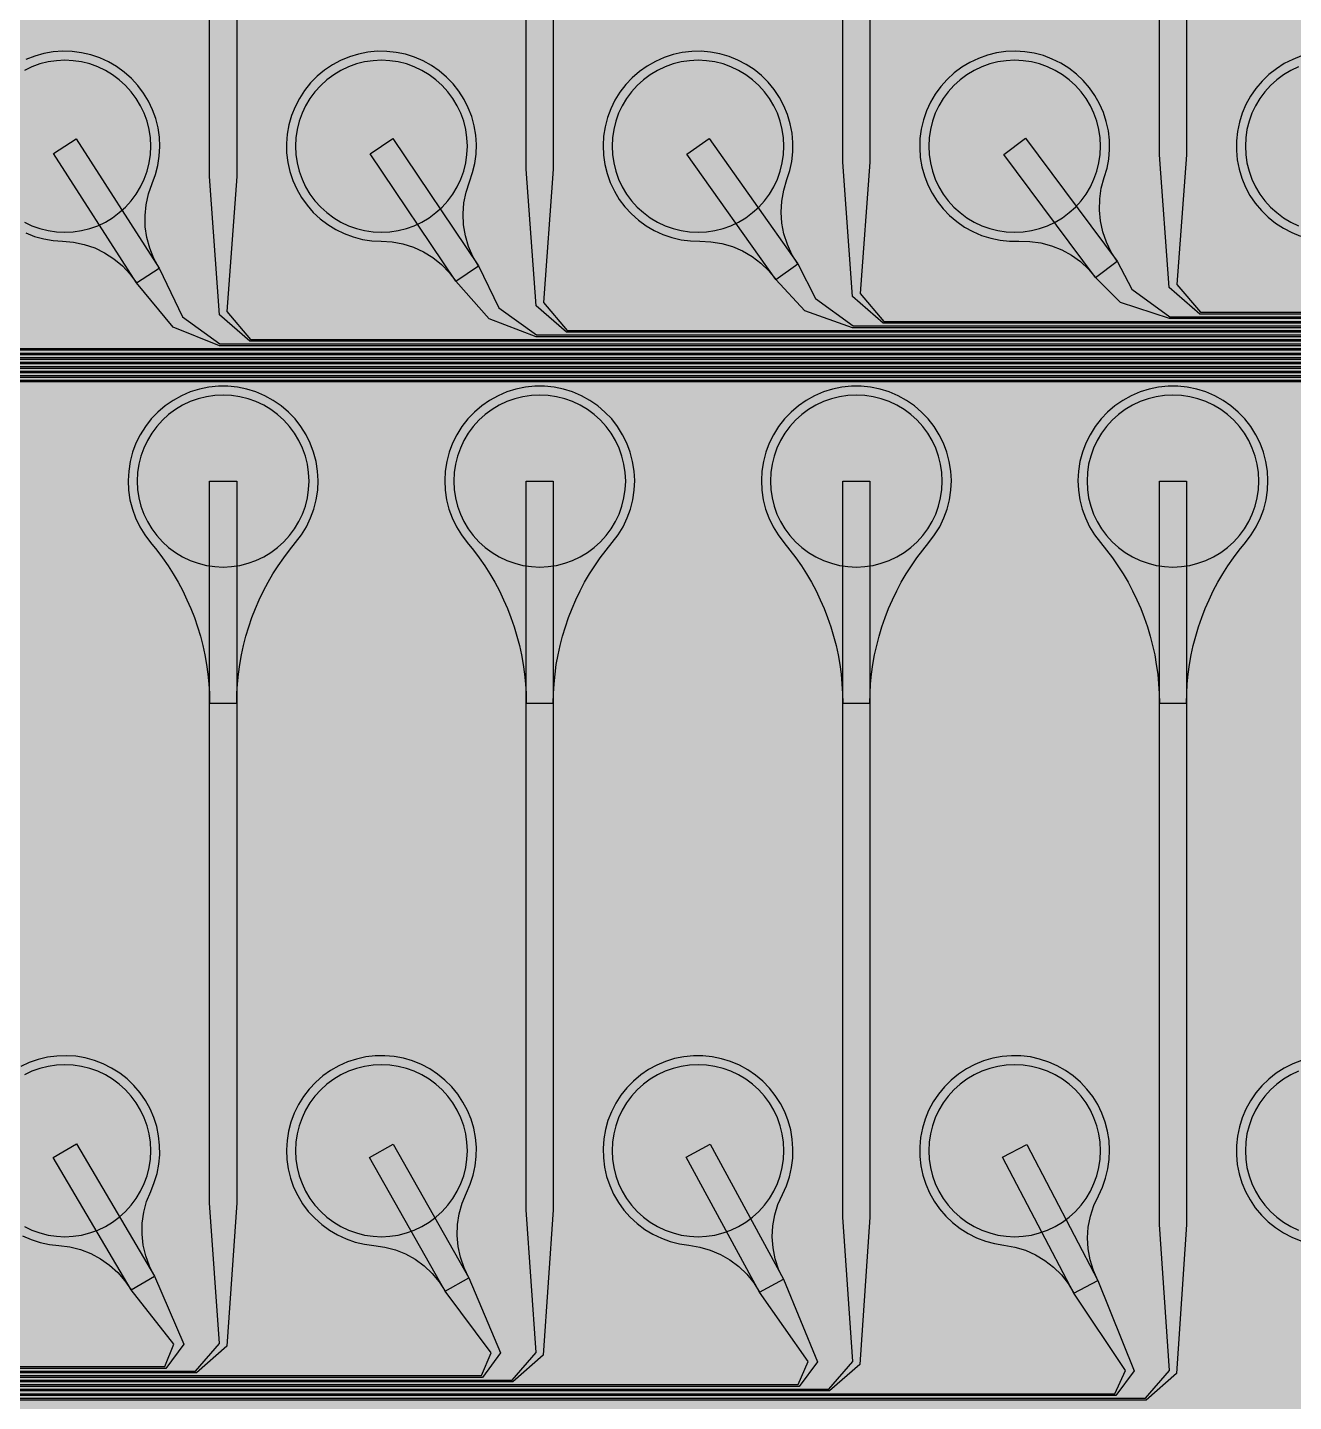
# Model space of a CAD drawing. Header units: metres. Extents: x -7240 to 10960, y -29667 to 1823.
# Drawn here: x 4907 to 6306, y -19170 to -17651 of the extents above; entities that cross this region are included whole.
import ezdxf

# ---------------------------------------------------------------- set-up
doc = ezdxf.new("R2010")
doc.units = ezdxf.units.M
for name, color, linetype in [('Metal1', 4, 'CONTINUOUS'), ('Polyimide', 7, 'CONTINUOUS'), ('Polyimide_Negative', 5, 'CONTINUOUS')]:
    doc.layers.add(name, color=color, linetype=linetype)

msp = doc.modelspace()

# ---------------------------------------------------------------- hatches: boundary and pattern name
at = {"layer": 'Polyimide'}
msp.add_hatch(color=7, dxfattribs=at).paths.add_polyline_path([(4088.5, -11806.9), (4098.7, -11851.2), (4115.6, -11893.5), (4138.6, -11932.7), (4167.4, -11968), (4201.1, -11998.5), (4239, -12023.6), (4280.3, -12042.7), (4349.2, -12073.7), (4413.2, -12113.8), (4471.3, -12162), (4522.3, -12217.7), (4565.4, -12279.7), (4599.7, -12346.9), (4624.7, -12418.2), (4639.9, -12492.2), (4645, -12567.5), (4639.9, -12642.8), (4624.7, -12716.8), (4599.7, -12788.1), (4565.4, -12855.3), (4522.3, -12917.3), (4471.3, -12973), (4413.2, -13021.2), (4349.2, -13061.3), (4280.3, -13092.3), (4239, -13111.4), (4201.1, -13136.5), (4167.4, -13167), (4138.6, -13202.3), (4115.6, -13241.5), (4098.7, -13283.8), (4088.5, -13328.1), (4085, -13373.5), (4085, -13567.5), (4099.4, -13861.6), (4142.6, -14152.8), (4214.2, -14438.4), (4313.4, -14715.5), (4439.2, -14981.7), (4590.6, -15234.2), (4766, -15470.7), (4963.7, -15688.8), (5181.8, -15886.5), (5418.3, -16061.9), (5670.8, -16213.3), (5936.9, -16339.1), (6214.1, -16438.3), (6499.7, -16509.9), (6790.9, -16553.1), (7085, -16567.5), (9960.4, -16567.5), (10038.8, -16571.4), (10116.4, -16582.9), (10192.6, -16601.9), (10266.5, -16628.4), (10337.5, -16662), (10404.8, -16702.3), (10467.9, -16749.1), (10526.1, -16801.8), (10578.8, -16860), (10625.6, -16923), (10665.9, -16990.4), (10699.5, -17061.4), (10725.9, -17135.3), (10745, -17211.4), (10756.5, -17289.1), (10760.4, -17367.5), (10760.4, -21957.3), (10721.6, -22012.9), (10686, -22070.6), (10653.6, -22130.1), (10624.5, -22191.4), (10598.9, -22254.2), (10576.8, -22318.2), (10558.3, -22383.5), (10543.4, -22449.6), (10532.2, -22516.5), (10524.7, -22583.8), (10521, -22651.5), (10521, -22719.3), (10524.7, -22787), (10532.2, -22854.4), (10543.4, -22921.2), (10558.3, -22987.4), (10576.8, -23052.6), (10598.9, -23116.7), (10624.5, -23179.5), (10653.6, -23240.7), (10686, -23300.3), (10721.6, -23357.9), (10760.4, -23413.5), (10760.4, -28667.5), (10756.5, -28745.9), (10745, -28823.6), (10725.9, -28899.7), (10699.5, -28973.6), (10665.9, -29044.6), (10625.6, -29112), (10578.8, -29175), (10526.1, -29233.2), (10467.9, -29285.9), (10404.8, -29332.7), (10337.5, -29373), (10266.5, -29406.6), (10192.6, -29433.1), (10116.4, -29452.1), (10038.8, -29463.6), (9960.4, -29467.5), (-6239.6, -29467.5), (-6318, -29463.6), (-6395.7, -29452.1), (-6471.9, -29433.1), (-6545.8, -29406.6), (-6616.7, -29373), (-6684.1, -29332.7), (-6747.1, -29285.9), (-6805.3, -29233.2), (-6858, -29175), (-6904.8, -29112), (-6945.2, -29044.6), (-6978.7, -28973.6), (-7005.2, -28899.7), (-7024.3, -28823.6), (-7035.8, -28745.9), (-7039.6, -28667.5), (-7039.6, -23426.3), (-6999.4, -23370.1), (-6962.3, -23311.6), (-6928.7, -23251.2), (-6898.5, -23189), (-6871.8, -23125.1), (-6848.8, -23059.9), (-6829.5, -22993.4), (-6814, -22926), (-6802.4, -22857.8), (-6794.6, -22789.1), (-6790.7, -22720), (-6790.7, -22650.8), (-6794.6, -22581.8), (-6802.4, -22513), (-6814, -22444.8), (-6829.5, -22377.4), (-6848.8, -22311), (-6871.8, -22245.7), (-6898.5, -22181.9), (-6928.7, -22119.7), (-6962.3, -22059.2), (-6999.4, -22000.8), (-7039.6, -21944.5), (-7039.6, -17367.5), (-7035.8, -17289.1), (-7024.3, -17211.4), (-7005.2, -17135.3), (-6978.7, -17061.4), (-6945.2, -16990.4), (-6904.8, -16923), (-6858, -16860), (-6805.3, -16801.8), (-6747.1, -16749.1), (-6684.1, -16702.3), (-6616.7, -16662), (-6545.8, -16628.4), (-6471.9, -16601.9), (-6395.7, -16582.9), (-6318, -16571.4), (-6239.6, -16567.5), (-3334, -16567.5), (-3039.9, -16553.1), (-2748.7, -16509.9), (-2463.1, -16438.3), (-2185.9, -16339.1), (-1919.8, -16213.3), (-1667.3, -16061.9), (-1430.8, -15886.5), (-1212.7, -15688.8), (-1015, -15470.7), (-839.6, -15234.2), (-688.2, -14981.7), (-562.4, -14715.5), (-463.2, -14438.4), (-391.6, -14152.8), (-348.4, -13861.6), (-334, -13567.5), (-334, -13373.5), (-337.5, -13328.1), (-347.7, -13283.8), (-364.6, -13241.5), (-387.6, -13202.3), (-416.4, -13167), (-450.1, -13136.5), (-488, -13111.4), (-529.3, -13092.3), (-529.3, -13092.3), (-598.2, -13061.3), (-662.2, -13021.2), (-720.3, -12973), (-771.3, -12917.3), (-814.4, -12855.3), (-848.7, -12788.1), (-873.7, -12716.8), (-888.9, -12642.8), (-894, -12567.5), (-888.9, -12492.2), (-873.7, -12418.2), (-848.7, -12346.9), (-814.4, -12279.7), (-771.3, -12217.7), (-720.3, -12162), (-662.2, -12113.8), (-598.2, -12073.7), (-529.3, -12042.7), (-488, -12023.6), (-450.1, -11998.5), (-416.4, -11968), (-387.6, -11932.7), (-364.6, -11893.5), (-347.7, -11851.2), (-337.5, -11806.9), (-334, -11761.5), (-334, -11074.3), (-337.5, -11028.9), (-347.7, -10984.6), (-364.6, -10942.4), (-387.6, -10903.1), (-416.4, -10867.8), (-450.1, -10837.3), (-488, -10812.2), (-529.3, -10793.2), (-529.3, -10793.2), (-598.2, -10762.1), (-662.2, -10722.1), (-720.3, -10673.8), (-771.3, -10618.1), (-814.4, -10556.1), (-848.7, -10488.9), (-873.7, -10417.6), (-888.9, -10343.7), (-894, -10268.3), (-888.9, -10193), (-873.7, -10119), (-848.7, -10047.8), (-814.4, -9980.5), (-771.3, -9918.5), (-720.3, -9862.9), (-662.2, -9814.6), (-598.2, -9774.6), (-529.3, -9743.5), (-488, -9724.5), (-450.1, -9699.4), (-416.4, -9668.8), (-387.6, -9633.5), (-364.6, -9594.3), (-347.7, -9552), (-337.5, -9507.7), (-334, -9462.4), (-334, -8775.1), (-337.5, -8729.8), (-347.7, -8685.5), (-364.6, -8643.2), (-387.6, -8604), (-416.4, -8568.7), (-450.1, -8538.1), (-488, -8513), (-529.3, -8494), (-529.3, -8494), (-598.2, -8462.9), (-662.2, -8422.9), (-720.3, -8374.6), (-771.3, -8319), (-814.4, -8257), (-848.7, -8189.7), (-873.7, -8118.5), (-888.9, -8044.5), (-894, -7969.2), (-888.9, -7893.8), (-873.7, -7819.9), (-848.7, -7748.6), (-814.4, -7681.4), (-771.3, -7619.4), (-720.3, -7563.7), (-662.2, -7515.4), (-598.2, -7475.4), (-529.3, -7444.3), (-529.3, -7444.3), (-488, -7425.3), (-450.1, -7400.2), (-416.4, -7369.7), (-387.6, -7334.4), (-364.6, -7295.1), (-347.7, -7252.9), (-337.5, -7208.6), (-334, -7163.2), (-334, -6476), (-337.5, -6430.6), (-347.7, -6386.3), (-364.6, -6344), (-387.6, -6304.8), (-416.4, -6269.5), (-450.1, -6239), (-488, -6213.9), (-529.3, -6194.8), (-529.3, -6194.8), (-598.2, -6163.8), (-662.2, -6123.7), (-720.3, -6075.5), (-771.3, -6019.8), (-814.4, -5957.8), (-848.7, -5890.6), (-873.7, -5819.3), (-888.9, -5745.3), (-894, -5670), (-888.9, -5594.7), (-873.7, -5520.7), (-848.7, -5449.4), (-814.4, -5382.2), (-771.3, -5320.2), (-720.3, -5264.5), (-662.2, -5216.3), (-598.2, -5176.2), (-529.3, -5145.2), (-529.3, -5145.2), (-488, -5126.1), (-450.1, -5101), (-416.4, -5070.5), (-387.6, -5035.2), (-364.6, -4996), (-347.7, -4953.7), (-337.5, -4909.4), (-334, -4864), (-334, 380), (-334, 1522.5), (-289, 1522.5), (-288.8, 1515.6), (-288.1, 1508.8), (-287, 1502), (-285.4, 1495.3), (-283.4, 1488.7), (-281, 1482.3), (-278.2, 1476.1), (-274.9, 1470), (-271.3, 1464.2), (-267.3, 1458.6), (-262.9, 1453.3), (-258.2, 1448.3), (-253.2, 1443.6), (-247.9, 1439.2), (-242.3, 1435.2), (-236.5, 1431.6), (-230.4, 1428.3), (-224.2, 1425.5), (-217.8, 1423.1), (-211.2, 1421.1), (-204.5, 1419.5), (-197.7, 1418.4), (-190.9, 1417.7), (-184, 1417.5), (-177.1, 1417.7), (-170.3, 1418.4), (-163.5, 1419.5), (-156.8, 1421.1), (-150.2, 1423.1), (-143.8, 1425.5), (-137.6, 1428.3), (-131.5, 1431.6), (-125.7, 1435.2), (-120.1, 1439.2), (-114.8, 1443.6), (-109.8, 1448.3), (-105.1, 1453.3), (-100.7, 1458.6), (-96.7, 1464.2), (-93.1, 1470), (-89.8, 1476.1), (-87, 1482.3), (-84.6, 1488.7), (-82.6, 1495.3), (-81, 1502), (-79.9, 1508.8), (-79.2, 1515.6), (-79, 1522.5), (1786, 1522.5), (3835, 1522.5), (3835.2, 1529), (3835.9, 1535.6), (3836.9, 1542), (3838.4, 1548.4), (3840.3, 1554.6), (3842.6, 1560.8), (3845.3, 1566.7), (3848.4, 1572.5), (3851.9, 1578.1), (3855.7, 1583.4), (3859.8, 1588.4), (3864.3, 1593.2), (3869.1, 1597.7), (3874.1, 1601.8), (3879.4, 1605.6), (3885, 1609.1), (3890.8, 1612.2), (3896.7, 1614.9), (3902.9, 1617.2), (3909.1, 1619.1), (3915.5, 1620.6), (3921.9, 1621.6), (3928.5, 1622.3), (3935, 1622.5), (3941.5, 1622.3), (3948.1, 1621.6), (3954.5, 1620.6), (3960.9, 1619.1), (3967.1, 1617.2), (3973.3, 1614.9), (3979.2, 1612.2), (3985, 1609.1), (3990.6, 1605.6), (3995.9, 1601.8), (4000.9, 1597.7), (4005.7, 1593.2), (4010.2, 1588.4), (4014.3, 1583.4), (4018.1, 1578.1), (4021.6, 1572.5), (4024.7, 1566.7), (4027.4, 1560.8), (4029.7, 1554.6), (4031.6, 1548.4), (4033.1, 1542), (4034.1, 1535.6), (4034.8, 1529), (4035, 1522.5), (4085, 1522.5), (4085, 380), (4085, 330), (4085, -4864), (4088.5, -4909.4), (4098.7, -4953.7), (4115.6, -4996), (4138.6, -5035.2), (4167.4, -5070.5), (4201.1, -5101), (4239, -5126.1), (4280.3, -5145.2), (4280.3, -5145.2), (4349.2, -5176.2), (4413.2, -5216.3), (4471.3, -5264.5), (4522.3, -5320.2), (4565.4, -5382.2), (4599.7, -5449.4), (4624.7, -5520.7), (4639.9, -5594.7), (4645, -5670), (4639.9, -5745.3), (4624.7, -5819.3), (4599.7, -5890.6), (4565.4, -5957.8), (4522.3, -6019.8), (4471.3, -6075.5), (4413.2, -6123.7), (4349.2, -6163.8), (4280.3, -6194.8), (4239, -6213.9), (4201.1, -6239), (4167.4, -6269.5), (4138.6, -6304.8), (4115.6, -6344), (4098.7, -6386.3), (4088.5, -6430.6), (4085, -6476), (4085, -11761.5), (4088.5, -11806.9)])

# ---------------------------------------------------------------- linework, layer by layer
at = {"layer": 'Metal1'}
for points in [[(9321.9, -19226.6), (9321.9, -18067.4), (9292.5, -18038), (3752.5, -18038), (3718.9, -18008.6), (3707.9, -17848), (3707.9, -17042.5), (3737.9, -17042.5), (3737.9, -17848), (3726.8, -18005.4), (3753.3, -18036), (9293.3, -18036), (9323.9, -18066.6), (9323.9, -19227.4)], [(9331.9, -19236.6), (9331.9, -18057.4), (9302.5, -18028), (4102.5, -18028), (4068.9, -17998.6), (4057.9, -17840), (4057.9, -17042.5), (4087.9, -17042.5), (4087.9, -17840), (4076.9, -17995.4), (4103.3, -18026), (9303.3, -18026), (9333.9, -18056.6), (9333.9, -19237.4)], [(9341.9, -19246.6), (9341.9, -18047.4), (9312.5, -18018), (4452.5, -18018), (4418.9, -17988.7), (4407.9, -17832), (4407.9, -17042.5), (4437.9, -17042.5), (4437.9, -17832), (4426.9, -17985.3), (4453.3, -18016), (9313.3, -18016), (9343.9, -18046.6), (9343.9, -19247.4)], [(9351.9, -19256.6), (9351.9, -18037.4), (9322.5, -18008), (4802.5, -18008), (4768.8, -17978.7), (4757.9, -17824), (4757.9, -17042.5), (4787.9, -17042.5), (4787.9, -17824), (4776.9, -17975.3), (4803.3, -18006), (9323.3, -18006), (9353.9, -18036.6), (9353.9, -19257.4)], [(9361.9, -19266.6), (9361.9, -18027.4), (9332.5, -17998), (5152.5, -17998), (5118.8, -17968.7), (5107.9, -17816), (5107.9, -17042.5), (5137.9, -17042.5), (5137.9, -17816), (5126.9, -17965.3), (5153.3, -17996), (9333.3, -17996), (9363.9, -18026.6), (9363.9, -19267.4)], [(9371.9, -19276.6), (9371.9, -18017.4), (9342.5, -17988), (5502.5, -17988), (5468.8, -17958.7), (5457.9, -17808), (5457.9, -17042.5), (5487.9, -17042.5), (5487.9, -17808), (5477, -17955.3), (5503.3, -17986), (9343.3, -17986), (9373.9, -18016.6), (9373.9, -19277.4)], [(9381.9, -19286.6), (9381.9, -18007.4), (9352.5, -17978), (5852.5, -17978), (5818.7, -17948.7), (5807.9, -17800), (5807.9, -17042.5), (5837.9, -17042.5), (5837.9, -17800), (5827, -17945.3), (5853.3, -17976), (9353.3, -17976), (9383.9, -18006.6), (9383.9, -19287.4)], [(9391.9, -19296.6), (9391.9, -17997.4), (9362.5, -17968), (6202.5, -17968), (6168.7, -17938.7), (6157.9, -17792), (6157.9, -17042.5), (6187.9, -17042.5), (6187.9, -17792), (6177, -17935.3), (6203.3, -17966), (9363.3, -17966), (9393.9, -17996.6), (9393.9, -19297.4)], [(4904.7, -17878.2), (4914.5, -17882.1), (4924.6, -17884.9), (4934.9, -17886.7), (4945.4, -17887.5), (4957.5, -17888.5), (4969.4, -17891), (4981, -17894.9), (4991.9, -17900.2), (5002.2, -17906.8), (5011.5, -17914.6), (5019.9, -17923.5), (5027.1, -17933.3), (5052.3, -17917.1), (5052.3, -17917.1), (5046.4, -17906.5), (5041.7, -17895.2), (5038.5, -17883.5), (5036.8, -17871.4), (5036.5, -17859.2), (5037.7, -17847.1), (5040.3, -17835.2), (5044.4, -17823.7), (5048.1, -17813.9), (5050.7, -17803.8), (5052.3, -17793.4), (5052.9, -17782.9), (5052.4, -17772.5), (5050.9, -17762.1), (5048.3, -17751.9), (5044.8, -17742.1), (5040.3, -17732.6), (5034.8, -17723.7), (5028.5, -17715.3), (5021.4, -17707.6), (5013.6, -17700.6), (5005.1, -17694.5), (4996.1, -17689.2), (4986.5, -17684.9), (4976.6, -17681.5), (4966.4, -17679.1), (4956, -17677.8), (4945.5, -17677.5), (4935.1, -17678.3), (4924.7, -17680.1), (4914.6, -17682.9), (4904.9, -17686.7)], [(6315.1, -17682.7), (6305.4, -17686.5), (6296, -17691.2), (6287.2, -17696.8), (6278.9, -17703.3), (6271.4, -17710.6), (6264.6, -17718.6), (6258.6, -17727.2), (6253.6, -17736.4), (6249.4, -17746), (6246.3, -17756), (6244.1, -17766.3), (6243, -17776.7), (6243, -17787.2), (6244, -17797.6), (6246, -17807.9), (6249, -17817.9), (6253, -17827.6), (6258, -17836.8), (6263.9, -17845.5), (6270.6, -17853.5), (6278, -17860.9), (6286.2, -17867.5), (6295, -17873.2), (6304.3, -17878), (6314, -17881.9)], [(9316.9, -19221.6), (9316.9, -18072.4), (9287.5, -18043), (3718.8, -18043), (3670.3, -18019.9), (3615.8, -17938.7), (3534.7, -17789.7), (3561.1, -17775.3), (3642.2, -17924.4), (3679.2, -18011.4), (3719.4, -18041), (9288.3, -18041), (9318.9, -18071.6), (9318.9, -19222.4)], [(9326.9, -19231.6), (9326.9, -18062.4), (9297.5, -18033), (4068.8, -18033), (4019.7, -18010.4), (3968.4, -17937.6), (3884.8, -17789.9), (3910.9, -17775.1), (3994.5, -17922.8), (4028.9, -18001.4), (4069.4, -18031), (9298.3, -18031), (9328.9, -18061.6), (9328.9, -19232.4)], [(9336.9, -19241.6), (9336.9, -18052.4), (9307.5, -18023), (4418.8, -18023), (4369.1, -18001), (4321.1, -17936.3), (4235, -17790.1), (4260.8, -17774.9), (4347, -17921.1), (4378.6, -17991.3), (4419.4, -18021), (9308.3, -18021), (9338.9, -18051.6), (9338.9, -19242.4)], [(9346.9, -19251.6), (9346.9, -18042.4), (9317.5, -18013), (4768.8, -18013), (4718.4, -17991.7), (4674, -17934.9), (4585.1, -17790.4), (4610.7, -17774.6), (4699.6, -17919.2), (4728.4, -17981.2), (4769.3, -18011), (9318.3, -18011), (9348.9, -18041.6), (9348.9, -19252.4)], [(9356.9, -19261.6), (9356.9, -18032.4), (9327.5, -18003), (5118.8, -18003), (5067.6, -17982.4), (5027.1, -17933.3), (4935.3, -17790.6), (4960.5, -17774.4), (5052.3, -17917.1), (5078.1, -17971.1), (5119.3, -18001), (9328.3, -18001), (9358.9, -18031.6), (9358.9, -19262.4)], [(9366.9, -19271.6), (9366.9, -18022.4), (9337.5, -17993), (5468.8, -17993), (5416.8, -17973.3), (5380.3, -17931.6), (5285.4, -17790.9), (5310.3, -17774.1), (5405.2, -17914.8), (5427.8, -17961), (5469.3, -17991), (9338.3, -17991), (9368.9, -18021.6), (9368.9, -19272.4)], [(9376.9, -19281.6), (9376.9, -18012.4), (9347.5, -17983), (5818.8, -17983), (5765.9, -17964.2), (5733.7, -17929.7), (5635.6, -17791.2), (5660.1, -17773.8), (5758.2, -17912.4), (5777.6, -17950.8), (5819.3, -17981), (9348.3, -17981), (9378.9, -18011.6), (9378.9, -19282.4)], [(9386.9, -19291.6), (9386.9, -18002.4), (9357.5, -17973), (6168.9, -17973), (6115, -17955.3), (6087.3, -17927.5), (5985.8, -17791.5), (6009.9, -17773.5), (6111.3, -17909.6), (6127.3, -17940.6), (6169.3, -17971), (9358.3, -17971), (9388.9, -18001.6), (9388.9, -19292.4)], [(3093.3, -19166), (6142.5, -19166), (6169, -19135.4), (6157.9, -18974), (6157.9, -18152.5), (6187.9, -18152.5), (6187.9, -18974), (6176.8, -19138.6), (6143.3, -19168), (3092.5, -19168)], [(3103.3, -19156), (5792.5, -19156), (5819, -19125.4), (5807.9, -18966), (5807.9, -18152.5), (5837.9, -18152.5), (5837.9, -18966), (5826.8, -19128.6), (5793.3, -19158), (3102.5, -19158)], [(3113.3, -19146), (5442.5, -19146), (5468.9, -19115.4), (5457.9, -18958), (5457.9, -18152.5), (5487.9, -18152.5), (5487.9, -18958), (5476.8, -19118.6), (5443.3, -19148), (3112.5, -19148)], [(3123.3, -19136), (5092.5, -19136), (5118.9, -19105.4), (5107.9, -18950), (5107.9, -18152.5), (5137.9, -18152.5), (5137.9, -18950), (5126.9, -19108.6), (5093.3, -19138), (3122.5, -19138)], [(4901.1, -18986.5), (4910.7, -18990.7), (4920.6, -18993.9), (4930.9, -18996.1), (4941.3, -18997.3), (4953.4, -18998.8), (4965.2, -19001.8), (4976.6, -19006.1), (4987.3, -19011.9), (4997.3, -19018.9), (5006.3, -19027), (5014.3, -19036.2), (5021.1, -19046.3), (5047, -19031.1), (5047, -19031.1), (5041.5, -19020.2), (5037.3, -19008.8), (5034.5, -18996.9), (5033.2, -18984.8), (5033.4, -18972.6), (5035.1, -18960.5), (5038.2, -18948.8), (5042.8, -18937.5), (5046.8, -18927.8), (5049.8, -18917.7), (5051.8, -18907.5), (5052.8, -18897), (5052.7, -18886.5), (5051.6, -18876.1), (5049.4, -18865.9), (5046.3, -18855.9), (5042.1, -18846.3), (5037.1, -18837.1), (5031.1, -18828.5), (5024.3, -18820.5), (5016.7, -18813.2), (5008.5, -18806.8), (4999.6, -18801.2), (4990.3, -18796.4), (4980.5, -18792.7), (4970.4, -18789.9), (4960.1, -18788.2), (4949.6, -18787.5), (4939.1, -18787.9), (4928.7, -18789.3), (4918.5, -18791.7), (4908.6, -18795.1), (4899.1, -18799.5)], [(6315, -18792.8), (6305.3, -18796.5), (6295.9, -18801.3), (6287.1, -18806.9), (6278.8, -18813.4), (6271.3, -18820.7), (6264.5, -18828.6), (6258.6, -18837.3), (6253.5, -18846.5), (6249.4, -18856.1), (6246.3, -18866.1), (6244.1, -18876.3), (6243, -18886.8), (6243, -18897.2), (6244, -18907.7), (6246, -18918), (6249.1, -18928), (6253.1, -18937.7), (6258.1, -18946.9), (6263.9, -18955.6), (6270.6, -18963.6), (6278.1, -18971), (6286.3, -18977.5), (6295.1, -18983.2), (6304.4, -18988.1), (6314.1, -18991.9)], [(3098.3, -19161), (6108.5, -19161), (6120.3, -19135.3), (6063.4, -19049.8), (5984.6, -18899.5), (6011.2, -18885.5), (6089.9, -19035.9), (6130, -19135.6), (6109.7, -19163), (3097.5, -19163)], [(3108.3, -19151), (5758.5, -19151), (5769.7, -19125.6), (5715.8, -19048.7), (5634.7, -18899.7), (5661.1, -18885.3), (5742.2, -19034.4), (5779.8, -19125.7), (5759.7, -19153), (3107.5, -19153)], [(3118.3, -19141), (5408.5, -19141), (5419, -19115.9), (5368.4, -19047.6), (5284.8, -18899.9), (5310.9, -18885.1), (5394.5, -19032.8), (5429.6, -19115.9), (5409.7, -19143), (3117.5, -19143)], [(3128.3, -19131), (5058.5, -19131), (5068.2, -19106.2), (5021.1, -19046.3), (4935, -18900.1), (4960.8, -18884.9), (5047, -19031.1), (5079.5, -19106.1), (5059.7, -19133), (3127.5, -19133)]]:
    msp.add_lwpolyline(points, dxfattribs=at)
for points in [[(5405.2, -17914.8), (5399, -17904.3), (5394.1, -17893.2), (5390.7, -17881.5), (5388.6, -17869.5), (5388.1, -17857.3), (5389, -17845.2), (5391.5, -17833.2), (5395.3, -17821.7), (5398.7, -17811.7), (5401.1, -17801.6), (5402.5, -17791.2), (5402.9, -17780.7), (5402.2, -17770.2), (5400.4, -17759.9), (5397.7, -17749.8), (5393.9, -17740), (5389.2, -17730.7), (5383.6, -17721.8), (5377.1, -17713.6), (5369.8, -17706), (5361.8, -17699.2), (5353.2, -17693.3), (5344, -17688.2), (5334.4, -17684.1), (5324.4, -17680.9), (5314.2, -17678.8), (5303.7, -17677.7), (5293.3, -17677.6), (5282.8, -17678.6), (5272.5, -17680.6), (5262.5, -17683.6), (5252.8, -17687.7), (5243.6, -17692.6), (5234.9, -17698.5), (5226.9, -17705.2), (5219.5, -17712.6), (5212.9, -17720.8), (5207.2, -17729.6), (5202.4, -17738.9), (5198.5, -17748.6), (5195.6, -17758.7), (5193.7, -17769), (5192.9, -17779.4), (5193.1, -17789.9), (5194.4, -17800.3), (5196.7, -17810.5), (5200, -17820.5), (5204.3, -17830.1), (5209.5, -17839.2), (5215.6, -17847.7), (5222.5, -17855.6), (5230.1, -17862.7), (5238.5, -17869.1), (5247.4, -17874.6), (5256.8, -17879.1), (5266.6, -17882.7), (5276.8, -17885.4), (5287.2, -17887), (5297.6, -17887.5), (5309.8, -17888.3), (5321.7, -17890.5), (5333.4, -17894.2), (5344.4, -17899.3), (5354.8, -17905.6), (5364.3, -17913.2), (5372.9, -17921.9), (5380.3, -17931.6), (5405.2, -17914.8)], [(5758.2, -17912.4), (5751.7, -17902), (5746.6, -17890.9), (5742.9, -17879.3), (5740.6, -17867.4), (5739.8, -17855.2), (5740.5, -17843.1), (5742.6, -17831.1), (5746.2, -17819.4), (5749.4, -17809.4), (5751.5, -17799.2), (5752.7, -17788.8), (5752.8, -17778.3), (5751.8, -17767.9), (5749.9, -17757.6), (5746.9, -17747.5), (5742.9, -17737.8), (5738, -17728.6), (5732.1, -17719.9), (5725.5, -17711.8), (5718, -17704.4), (5709.9, -17697.8), (5701.2, -17692), (5691.9, -17687.2), (5682.2, -17683.3), (5672.1, -17680.3), (5661.8, -17678.4), (5651.3, -17677.6), (5640.9, -17677.7), (5630.5, -17679), (5620.2, -17681.2), (5610.3, -17684.5), (5600.7, -17688.7), (5591.6, -17693.9), (5583, -17699.9), (5575.1, -17706.8), (5567.9, -17714.4), (5561.5, -17722.7), (5556, -17731.7), (5551.4, -17741.1), (5547.7, -17750.9), (5545.1, -17761), (5543.5, -17771.4), (5542.9, -17781.8), (5543.3, -17792.3), (5544.8, -17802.7), (5547.4, -17812.8), (5550.9, -17822.7), (5555.4, -17832.2), (5560.8, -17841.2), (5567.1, -17849.5), (5574.2, -17857.3), (5582, -17864.2), (5590.4, -17870.4), (5599.5, -17875.7), (5609, -17880), (5618.9, -17883.4), (5629.2, -17885.8), (5639.5, -17887.2), (5650, -17887.5), (5662.2, -17888), (5674.2, -17889.9), (5685.9, -17893.4), (5697.1, -17898.2), (5707.6, -17904.3), (5717.3, -17911.7), (5726, -17920.2), (5733.7, -17929.7), (5758.2, -17912.4)], [(6111.3, -17909.6), (6104.6, -17899.4), (6099.3, -17888.5), (6095.2, -17877), (6092.7, -17865.1), (6091.5, -17853), (6091.9, -17840.8), (6093.7, -17828.7), (6097, -17817), (6100, -17806.9), (6101.9, -17796.6), (6102.8, -17786.2), (6102.7, -17775.7), (6101.5, -17765.3), (6099.2, -17755.1), (6096, -17745.1), (6091.8, -17735.5), (6086.6, -17726.4), (6080.6, -17717.8), (6073.7, -17709.9), (6066.1, -17702.7), (6057.8, -17696.3), (6048.9, -17690.7), (6039.5, -17686.1), (6029.7, -17682.4), (6019.6, -17679.8), (6009.2, -17678.1), (5998.8, -17677.5), (5988.3, -17677.9), (5977.9, -17679.4), (5967.8, -17681.9), (5957.9, -17685.4), (5948.4, -17689.9), (5939.4, -17695.3), (5931, -17701.5), (5923.3, -17708.6), (5916.3, -17716.4), (5910.1, -17724.9), (5904.8, -17733.9), (5900.4, -17743.4), (5897, -17753.3), (5894.6, -17763.5), (5893.2, -17773.9), (5892.9, -17784.4), (5893.6, -17794.9), (5895.4, -17805.2), (5898.1, -17815.3), (5901.9, -17825.1), (5906.6, -17834.4), (5912.2, -17843.3), (5918.7, -17851.5), (5926, -17859), (5934, -17865.8), (5942.6, -17871.8), (5951.8, -17876.8), (5961.4, -17881), (5971.4, -17884.1), (5981.7, -17886.2), (5992.1, -17887.3), (6002.6, -17887.4), (6014.8, -17887.6), (6026.8, -17889.3), (6038.6, -17892.4), (6049.9, -17896.9), (6060.6, -17902.8), (6070.5, -17910), (6079.4, -17918.2), (6087.3, -17927.5), (6111.3, -17909.6)], [(5137.9, -18398.1), (5138.1, -18387.3), (5138.7, -18376.6), (5139.8, -18365.9), (5141.2, -18355.3), (5143.1, -18344.7), (5145.4, -18334.2), (5148.1, -18323.9), (5151.2, -18313.6), (5154.7, -18303.4), (5158.6, -18293.4), (5162.8, -18283.6), (5167.5, -18273.9), (5172.5, -18264.4), (5177.9, -18255.1), (5183.7, -18246.1), (5189.8, -18237.3), (5196.2, -18228.7), (5203, -18220.4), (5209.4, -18211.9), (5215, -18202.9), (5219.6, -18193.3), (5223.2, -18183.4), (5225.8, -18173.1), (5227.4, -18162.6), (5227.9, -18152), (5227.3, -18141.4), (5225.6, -18130.9), (5222.9, -18120.7), (5219.2, -18110.8), (5214.5, -18101.3), (5208.9, -18092.3), (5202.4, -18083.9), (5195, -18076.2), (5187, -18069.3), (5178.3, -18063.3), (5169, -18058.2), (5159.2, -18054), (5149.1, -18050.8), (5138.7, -18048.7), (5128.2, -18047.6), (5117.6, -18047.6), (5107, -18048.7), (5096.6, -18050.8), (5086.5, -18054), (5076.8, -18058.2), (5067.5, -18063.3), (5058.8, -18069.3), (5050.7, -18076.2), (5043.4, -18083.9), (5036.9, -18092.3), (5031.2, -18101.3), (5026.5, -18110.8), (5022.8, -18120.7), (5020.1, -18130.9), (5018.5, -18141.4), (5017.9, -18152), (5018.4, -18162.6), (5019.9, -18173.1), (5022.5, -18183.4), (5026.1, -18193.3), (5030.8, -18202.9), (5036.3, -18211.9), (5042.7, -18220.4), (5049.5, -18228.7), (5056, -18237.3), (5062.1, -18246.1), (5067.8, -18255.1), (5073.2, -18264.4), (5078.3, -18273.9), (5082.9, -18283.6), (5087.2, -18293.4), (5091.1, -18303.4), (5094.6, -18313.6), (5097.7, -18323.9), (5100.4, -18334.2), (5102.7, -18344.7), (5104.5, -18355.3), (5106, -18365.9), (5107, -18376.6), (5107.7, -18387.3), (5107.9, -18398.1), (5137.9, -18398.1)], [(5487.9, -18398.1), (5488.1, -18387.3), (5488.7, -18376.6), (5489.8, -18365.9), (5491.2, -18355.3), (5493.1, -18344.7), (5495.4, -18334.2), (5498.1, -18323.9), (5501.2, -18313.6), (5504.7, -18303.4), (5508.6, -18293.4), (5512.8, -18283.6), (5517.5, -18273.9), (5522.5, -18264.4), (5527.9, -18255.1), (5533.7, -18246.1), (5539.8, -18237.3), (5546.2, -18228.7), (5553, -18220.4), (5559.4, -18211.9), (5565, -18202.9), (5569.6, -18193.3), (5573.2, -18183.4), (5575.8, -18173.1), (5577.4, -18162.6), (5577.9, -18152), (5577.3, -18141.4), (5575.6, -18130.9), (5572.9, -18120.7), (5569.2, -18110.8), (5564.5, -18101.3), (5558.9, -18092.3), (5552.4, -18083.9), (5545, -18076.2), (5537, -18069.3), (5528.3, -18063.3), (5519, -18058.2), (5509.2, -18054), (5499.1, -18050.8), (5488.7, -18048.7), (5478.2, -18047.6), (5467.6, -18047.6), (5457, -18048.7), (5446.6, -18050.8), (5436.5, -18054), (5426.8, -18058.2), (5417.5, -18063.3), (5408.8, -18069.3), (5400.7, -18076.2), (5393.4, -18083.9), (5386.9, -18092.3), (5381.2, -18101.3), (5376.5, -18110.8), (5372.8, -18120.7), (5370.1, -18130.9), (5368.5, -18141.4), (5367.9, -18152), (5368.4, -18162.6), (5369.9, -18173.1), (5372.5, -18183.4), (5376.1, -18193.3), (5380.8, -18202.9), (5386.3, -18211.9), (5392.7, -18220.4), (5399.5, -18228.7), (5406, -18237.3), (5412.1, -18246.1), (5417.8, -18255.1), (5423.2, -18264.4), (5428.3, -18273.9), (5432.9, -18283.6), (5437.2, -18293.4), (5441.1, -18303.4), (5444.6, -18313.6), (5447.7, -18323.9), (5450.4, -18334.2), (5452.7, -18344.7), (5454.5, -18355.3), (5456, -18365.9), (5457, -18376.6), (5457.7, -18387.3), (5457.9, -18398.1), (5487.9, -18398.1)], [(5837.9, -18398.1), (5838.1, -18387.3), (5838.7, -18376.6), (5839.8, -18365.9), (5841.2, -18355.3), (5843.1, -18344.7), (5845.4, -18334.2), (5848.1, -18323.9), (5851.2, -18313.6), (5854.7, -18303.4), (5858.6, -18293.4), (5862.8, -18283.6), (5867.5, -18273.9), (5872.5, -18264.4), (5877.9, -18255.1), (5883.7, -18246.1), (5889.8, -18237.3), (5896.2, -18228.7), (5903, -18220.4), (5909.4, -18211.9), (5915, -18202.9), (5919.6, -18193.3), (5923.2, -18183.4), (5925.8, -18173.1), (5927.4, -18162.6), (5927.9, -18152), (5927.3, -18141.4), (5925.6, -18130.9), (5922.9, -18120.7), (5919.2, -18110.8), (5914.5, -18101.3), (5908.9, -18092.3), (5902.4, -18083.9), (5895, -18076.2), (5887, -18069.3), (5878.3, -18063.3), (5869, -18058.2), (5859.2, -18054), (5849.1, -18050.8), (5838.7, -18048.7), (5828.2, -18047.6), (5817.6, -18047.6), (5807, -18048.7), (5796.6, -18050.8), (5786.5, -18054), (5776.8, -18058.2), (5767.5, -18063.3), (5758.8, -18069.3), (5750.7, -18076.2), (5743.4, -18083.9), (5736.9, -18092.3), (5731.2, -18101.3), (5726.5, -18110.8), (5722.8, -18120.7), (5720.1, -18130.9), (5718.5, -18141.4), (5717.9, -18152), (5718.4, -18162.6), (5719.9, -18173.1), (5722.5, -18183.4), (5726.1, -18193.3), (5730.8, -18202.9), (5736.3, -18211.9), (5742.7, -18220.4), (5749.5, -18228.7), (5756, -18237.3), (5762.1, -18246.1), (5767.8, -18255.1), (5773.2, -18264.4), (5778.3, -18273.9), (5782.9, -18283.6), (5787.2, -18293.4), (5791.1, -18303.4), (5794.6, -18313.6), (5797.7, -18323.9), (5800.4, -18334.2), (5802.7, -18344.7), (5804.5, -18355.3), (5806, -18365.9), (5807, -18376.6), (5807.7, -18387.3), (5807.9, -18398.1), (5837.9, -18398.1)], [(6187.9, -18398.1), (6188.1, -18387.3), (6188.7, -18376.6), (6189.8, -18365.9), (6191.2, -18355.3), (6193.1, -18344.7), (6195.4, -18334.2), (6198.1, -18323.9), (6201.2, -18313.6), (6204.7, -18303.4), (6208.6, -18293.4), (6212.8, -18283.6), (6217.5, -18273.9), (6222.5, -18264.4), (6227.9, -18255.1), (6233.7, -18246.1), (6239.8, -18237.3), (6246.2, -18228.7), (6253, -18220.4), (6259.4, -18211.9), (6265, -18202.9), (6269.6, -18193.3), (6273.2, -18183.4), (6275.8, -18173.1), (6277.4, -18162.6), (6277.9, -18152), (6277.3, -18141.4), (6275.6, -18130.9), (6272.9, -18120.7), (6269.2, -18110.8), (6264.5, -18101.3), (6258.9, -18092.3), (6252.4, -18083.9), (6245, -18076.2), (6237, -18069.3), (6228.3, -18063.3), (6219, -18058.2), (6209.2, -18054), (6199.1, -18050.8), (6188.7, -18048.7), (6178.2, -18047.6), (6167.6, -18047.6), (6157, -18048.7), (6146.6, -18050.8), (6136.5, -18054), (6126.8, -18058.2), (6117.5, -18063.3), (6108.8, -18069.3), (6100.7, -18076.2), (6093.4, -18083.9), (6086.9, -18092.3), (6081.2, -18101.3), (6076.5, -18110.8), (6072.8, -18120.7), (6070.1, -18130.9), (6068.5, -18141.4), (6067.9, -18152), (6068.4, -18162.6), (6069.9, -18173.1), (6072.5, -18183.4), (6076.1, -18193.3), (6080.8, -18202.9), (6086.3, -18211.9), (6092.7, -18220.4), (6099.5, -18228.7), (6106, -18237.3), (6112.1, -18246.1), (6117.8, -18255.1), (6123.2, -18264.4), (6128.3, -18273.9), (6132.9, -18283.6), (6137.2, -18293.4), (6141.1, -18303.4), (6144.6, -18313.6), (6147.7, -18323.9), (6150.4, -18334.2), (6152.7, -18344.7), (6154.5, -18355.3), (6156, -18365.9), (6157, -18376.6), (6157.7, -18387.3), (6157.9, -18398.1), (6187.9, -18398.1)], [(5394.5, -19032.8), (5389.2, -19021.9), (5385.2, -19010.3), (5382.7, -18998.4), (5381.6, -18986.3), (5382, -18974.1), (5383.9, -18962.1), (5387.2, -18950.4), (5392, -18939.1), (5396.1, -18929.5), (5399.3, -18919.5), (5401.5, -18909.3), (5402.7, -18898.9), (5402.8, -18888.4), (5401.9, -18878), (5399.9, -18867.7), (5396.9, -18857.6), (5392.9, -18847.9), (5388, -18838.7), (5382.2, -18830), (5375.6, -18821.9), (5368.1, -18814.5), (5360, -18807.9), (5351.3, -18802.1), (5342, -18797.2), (5332.3, -18793.3), (5322.2, -18790.4), (5311.9, -18788.4), (5301.5, -18787.6), (5291, -18787.7), (5280.6, -18788.9), (5270.3, -18791.2), (5260.4, -18794.4), (5250.8, -18798.7), (5241.7, -18803.8), (5233.1, -18809.9), (5225.2, -18816.7), (5218, -18824.4), (5211.6, -18832.7), (5206.1, -18841.6), (5201.4, -18851), (5197.8, -18860.8), (5195.1, -18870.9), (5193.5, -18881.3), (5192.9, -18891.7), (5193.3, -18902.2), (5194.8, -18912.6), (5197.3, -18922.7), (5200.8, -18932.6), (5205.3, -18942.1), (5210.7, -18951.1), (5217, -18959.5), (5224.1, -18967.2), (5231.9, -18974.2), (5240.4, -18980.3), (5249.4, -18985.6), (5258.9, -18990), (5268.8, -18993.4), (5279, -18995.8), (5289.4, -18997.2), (5301.5, -18998.9), (5313.3, -19002), (5324.5, -19006.6), (5335.2, -19012.5), (5345, -19019.7), (5353.9, -19028), (5361.8, -19037.4), (5368.4, -19047.6), (5394.5, -19032.8)], [(5742.2, -19034.4), (5737, -19023.4), (5733.2, -19011.8), (5730.9, -18999.8), (5730, -18987.7), (5730.6, -18975.5), (5732.7, -18963.5), (5736.2, -18951.8), (5741.2, -18940.7), (5745.5, -18931.2), (5748.9, -18921.2), (5751.2, -18911), (5752.6, -18900.6), (5752.8, -18890.2), (5752.1, -18879.7), (5750.3, -18869.4), (5747.5, -18859.3), (5743.7, -18849.5), (5738.9, -18840.2), (5733.2, -18831.4), (5726.7, -18823.2), (5719.4, -18815.7), (5711.4, -18808.9), (5702.8, -18803), (5693.6, -18798), (5683.9, -18793.9), (5673.9, -18790.8), (5663.6, -18788.7), (5653.2, -18787.6), (5642.7, -18787.6), (5632.3, -18788.7), (5622, -18790.7), (5612, -18793.8), (5602.4, -18797.9), (5593.1, -18802.9), (5584.5, -18808.8), (5576.5, -18815.5), (5569.1, -18823), (5562.6, -18831.2), (5556.9, -18840), (5552.1, -18849.4), (5548.3, -18859.1), (5545.5, -18869.2), (5543.7, -18879.5), (5542.9, -18890), (5543.2, -18900.4), (5544.5, -18910.8), (5546.8, -18921.1), (5550.2, -18931), (5554.5, -18940.5), (5559.8, -18949.6), (5565.9, -18958.1), (5572.8, -18965.9), (5580.5, -18973.1), (5588.9, -18979.4), (5597.9, -18984.8), (5607.3, -18989.3), (5617.2, -18992.9), (5627.3, -18995.5), (5637.7, -18997), (5649.7, -18998.9), (5661.4, -19002.3), (5672.6, -19007.1), (5683.2, -19013.2), (5692.9, -19020.5), (5701.7, -19028.9), (5709.4, -19038.4), (5715.8, -19048.7), (5742.2, -19034.4)], [(6089.9, -19035.9), (6084.9, -19024.7), (6081.3, -19013.1), (6079.2, -19001.1), (6078.5, -18988.9), (6079.3, -18976.8), (6081.6, -18964.8), (6085.3, -18953.2), (6090.4, -18942.2), (6094.9, -18932.7), (6098.4, -18922.8), (6100.9, -18912.6), (6102.4, -18902.3), (6102.9, -18891.8), (6102.3, -18881.3), (6100.6, -18871), (6098, -18860.9), (6094.3, -18851), (6089.7, -18841.6), (6084.2, -18832.7), (6077.8, -18824.4), (6070.6, -18816.8), (6062.7, -18809.9), (6054.2, -18803.9), (6045, -18798.7), (6035.5, -18794.5), (6025.5, -18791.2), (6015.3, -18788.9), (6004.9, -18787.7), (5994.4, -18787.6), (5983.9, -18788.4), (5973.6, -18790.3), (5963.6, -18793.3), (5953.8, -18797.2), (5944.6, -18802), (5935.8, -18807.8), (5927.7, -18814.4), (5920.2, -18821.8), (5913.6, -18829.9), (5907.8, -18838.6), (5902.8, -18847.9), (5898.9, -18857.6), (5895.9, -18867.6), (5893.9, -18877.9), (5893, -18888.3), (5893.1, -18898.8), (5894.2, -18909.2), (5896.4, -18919.5), (5899.6, -18929.4), (5903.8, -18939.1), (5908.9, -18948.2), (5914.9, -18956.8), (5921.7, -18964.8), (5929.3, -18972), (5937.5, -18978.4), (5946.4, -18984), (5955.8, -18988.7), (5965.6, -18992.4), (5975.7, -18995.1), (5986, -18996.8), (5998, -18998.9), (6009.7, -19002.5), (6020.8, -19007.4), (6031.3, -19013.7), (6040.9, -19021.2), (6049.5, -19029.8), (6057.1, -19039.4), (6063.4, -19049.8), (6089.9, -19035.9)]]:
    msp.add_lwpolyline(points, close=True, dxfattribs=at)
at = {"layer": 'Polyimide_Negative'}
for points in [[(4903.1, -17866.3), (4911.5, -17870.3), (4920.3, -17873.4), (4929.3, -17875.7), (4938.6, -17877), (4947.9, -17877.5), (4957.2, -17877), (4966.4, -17875.7), (4975.5, -17873.4), (4984.2, -17870.3), (4992.7, -17866.3), (5000.7, -17861.5), (5008.1, -17855.9), (5015.1, -17849.7), (5021.3, -17842.8), (5026.9, -17835.3), (5031.7, -17827.3), (5035.6, -17818.9), (5038.8, -17810.1), (5041, -17801), (5042.4, -17791.8), (5042.9, -17782.5), (5042.9, -17782.5), (5042.4, -17773.2), (5041, -17764), (5038.8, -17754.9), (5035.6, -17746.1), (5031.7, -17737.7), (5026.9, -17729.7), (5021.3, -17722.2), (5015.1, -17715.3), (5008.1, -17709.1), (5000.7, -17703.5), (4992.7, -17698.7), (4984.2, -17694.7), (4975.5, -17691.6), (4966.4, -17689.3), (4957.2, -17688), (4947.9, -17687.5), (4938.6, -17688), (4929.3, -17689.3), (4920.3, -17691.6), (4911.5, -17694.7), (4903.1, -17698.7)], [(6311.5, -17694.7), (6303.1, -17698.7), (6295.1, -17703.5), (6287.6, -17709.1), (6280.7, -17715.3), (6274.4, -17722.2), (6268.9, -17729.7), (6264.1, -17737.7), (6260.1, -17746.1), (6257, -17754.9), (6254.7, -17764), (6253.3, -17773.2), (6252.9, -17782.5), (6253.3, -17791.8), (6254.7, -17801), (6257, -17810.1), (6260.1, -17818.9), (6264.1, -17827.3), (6268.9, -17835.3), (6274.4, -17842.8), (6280.7, -17849.7), (6287.6, -17855.9), (6295.1, -17861.5), (6303.1, -17866.3), (6311.5, -17870.3)], [(4903.1, -18976.3), (4911.5, -18980.3), (4920.3, -18983.4), (4929.3, -18985.7), (4938.6, -18987), (4947.9, -18987.5), (4957.2, -18987), (4966.4, -18985.7), (4975.5, -18983.4), (4984.2, -18980.3), (4992.7, -18976.3), (5000.7, -18971.5), (5008.1, -18965.9), (5015.1, -18959.7), (5021.3, -18952.8), (5026.9, -18945.3), (5031.7, -18937.3), (5035.6, -18928.9), (5038.8, -18920.1), (5041, -18911), (5042.4, -18901.8), (5042.9, -18892.5), (5042.9, -18892.5), (5042.4, -18883.2), (5041, -18874), (5038.8, -18864.9), (5035.6, -18856.1), (5031.7, -18847.7), (5026.9, -18839.7), (5021.3, -18832.2), (5015.1, -18825.3), (5008.1, -18819.1), (5000.7, -18813.5), (4992.7, -18808.7), (4984.2, -18804.7), (4975.5, -18801.6), (4966.4, -18799.3), (4957.2, -18798), (4947.9, -18797.5), (4938.6, -18798), (4929.3, -18799.3), (4920.3, -18801.6), (4911.5, -18804.7), (4903.1, -18808.7)], [(6311.5, -18804.7), (6303.1, -18808.7), (6295.1, -18813.5), (6287.6, -18819.1), (6280.7, -18825.3), (6274.4, -18832.2), (6268.9, -18839.7), (6264.1, -18847.7), (6260.1, -18856.1), (6257, -18864.9), (6254.7, -18874), (6253.3, -18883.2), (6252.9, -18892.5), (6253.3, -18901.8), (6254.7, -18911), (6257, -18920.1), (6260.1, -18928.9), (6264.1, -18937.3), (6268.9, -18945.3), (6274.4, -18952.8), (6280.7, -18959.7), (6287.6, -18965.9), (6295.1, -18971.5), (6303.1, -18976.3), (6311.5, -18980.3)]]:
    msp.add_lwpolyline(points, dxfattribs=at)
for points in [[(5392.9, -17782.5), (5392.4, -17773.2), (5391, -17764), (5388.8, -17754.9), (5385.6, -17746.1), (5381.7, -17737.7), (5376.9, -17729.7), (5371.3, -17722.2), (5365.1, -17715.3), (5358.1, -17709.1), (5350.7, -17703.5), (5342.7, -17698.7), (5334.2, -17694.7), (5325.5, -17691.6), (5316.4, -17689.3), (5307.2, -17688), (5297.9, -17687.5), (5288.6, -17688), (5279.3, -17689.3), (5270.3, -17691.6), (5261.5, -17694.7), (5253.1, -17698.7), (5245.1, -17703.5), (5237.6, -17709.1), (5230.7, -17715.3), (5224.4, -17722.2), (5218.9, -17729.7), (5214.1, -17737.7), (5210.1, -17746.1), (5207, -17754.9), (5204.7, -17764), (5203.3, -17773.2), (5202.9, -17782.5), (5203.3, -17791.8), (5204.7, -17801), (5207, -17810.1), (5210.1, -17818.9), (5214.1, -17827.3), (5218.9, -17835.3), (5224.4, -17842.8), (5230.7, -17849.7), (5237.6, -17855.9), (5245.1, -17861.5), (5253.1, -17866.3), (5261.5, -17870.3), (5270.3, -17873.4), (5279.3, -17875.7), (5288.6, -17877), (5297.9, -17877.5), (5307.2, -17877), (5316.4, -17875.7), (5325.5, -17873.4), (5334.2, -17870.3), (5342.7, -17866.3), (5350.7, -17861.5), (5358.1, -17855.9), (5365.1, -17849.7), (5371.3, -17842.8), (5376.9, -17835.3), (5381.7, -17827.3), (5385.6, -17818.9), (5388.8, -17810.1), (5391, -17801), (5392.4, -17791.8), (5392.9, -17782.5)], [(5742.9, -17782.5), (5742.4, -17773.2), (5741, -17764), (5738.8, -17754.9), (5735.6, -17746.1), (5731.7, -17737.7), (5726.9, -17729.7), (5721.3, -17722.2), (5715.1, -17715.3), (5708.1, -17709.1), (5700.7, -17703.5), (5692.7, -17698.7), (5684.2, -17694.7), (5675.5, -17691.6), (5666.4, -17689.3), (5657.2, -17688), (5647.9, -17687.5), (5638.6, -17688), (5629.3, -17689.3), (5620.3, -17691.6), (5611.5, -17694.7), (5603.1, -17698.7), (5595.1, -17703.5), (5587.6, -17709.1), (5580.7, -17715.3), (5574.4, -17722.2), (5568.9, -17729.7), (5564.1, -17737.7), (5560.1, -17746.1), (5557, -17754.9), (5554.7, -17764), (5553.3, -17773.2), (5552.9, -17782.5), (5553.3, -17791.8), (5554.7, -17801), (5557, -17810.1), (5560.1, -17818.9), (5564.1, -17827.3), (5568.9, -17835.3), (5574.4, -17842.8), (5580.7, -17849.7), (5587.6, -17855.9), (5595.1, -17861.5), (5603.1, -17866.3), (5611.5, -17870.3), (5620.3, -17873.4), (5629.3, -17875.7), (5638.6, -17877), (5647.9, -17877.5), (5657.2, -17877), (5666.4, -17875.7), (5675.5, -17873.4), (5684.2, -17870.3), (5692.7, -17866.3), (5700.7, -17861.5), (5708.1, -17855.9), (5715.1, -17849.7), (5721.3, -17842.8), (5726.9, -17835.3), (5731.7, -17827.3), (5735.6, -17818.9), (5738.8, -17810.1), (5741, -17801), (5742.4, -17791.8), (5742.9, -17782.5)], [(6092.9, -17782.5), (6092.4, -17773.2), (6091, -17764), (6088.8, -17754.9), (6085.6, -17746.1), (6081.7, -17737.7), (6076.9, -17729.7), (6071.3, -17722.2), (6065.1, -17715.3), (6058.1, -17709.1), (6050.7, -17703.5), (6042.7, -17698.7), (6034.2, -17694.7), (6025.5, -17691.6), (6016.4, -17689.3), (6007.2, -17688), (5997.9, -17687.5), (5988.6, -17688), (5979.3, -17689.3), (5970.3, -17691.6), (5961.5, -17694.7), (5953.1, -17698.7), (5945.1, -17703.5), (5937.6, -17709.1), (5930.7, -17715.3), (5924.4, -17722.2), (5918.9, -17729.7), (5914.1, -17737.7), (5910.1, -17746.1), (5907, -17754.9), (5904.7, -17764), (5903.3, -17773.2), (5902.9, -17782.5), (5903.3, -17791.8), (5904.7, -17801), (5907, -17810.1), (5910.1, -17818.9), (5914.1, -17827.3), (5918.9, -17835.3), (5924.4, -17842.8), (5930.7, -17849.7), (5937.6, -17855.9), (5945.1, -17861.5), (5953.1, -17866.3), (5961.5, -17870.3), (5970.3, -17873.4), (5979.3, -17875.7), (5988.6, -17877), (5997.9, -17877.5), (6007.2, -17877), (6016.4, -17875.7), (6025.5, -17873.4), (6034.2, -17870.3), (6042.7, -17866.3), (6050.7, -17861.5), (6058.1, -17855.9), (6065.1, -17849.7), (6071.3, -17842.8), (6076.9, -17835.3), (6081.7, -17827.3), (6085.6, -17818.9), (6088.8, -17810.1), (6091, -17801), (6092.4, -17791.8), (6092.9, -17782.5)], [(5217.9, -18152.5), (5217.4, -18143.2), (5216, -18134), (5213.8, -18124.9), (5210.6, -18116.1), (5206.7, -18107.7), (5201.9, -18099.7), (5196.3, -18092.2), (5190.1, -18085.3), (5183.1, -18079.1), (5175.7, -18073.5), (5167.7, -18068.7), (5159.2, -18064.7), (5150.5, -18061.6), (5141.4, -18059.3), (5132.2, -18058), (5122.9, -18057.5), (5113.6, -18058), (5104.3, -18059.3), (5095.3, -18061.6), (5086.5, -18064.7), (5078.1, -18068.7), (5070.1, -18073.5), (5062.6, -18079.1), (5055.7, -18085.3), (5049.4, -18092.2), (5043.9, -18099.7), (5039.1, -18107.7), (5035.1, -18116.1), (5032, -18124.9), (5029.7, -18134), (5028.3, -18143.2), (5027.9, -18152.5), (5028.3, -18161.8), (5029.7, -18171), (5032, -18180.1), (5035.1, -18188.9), (5039.1, -18197.3), (5043.9, -18205.3), (5049.4, -18212.8), (5055.7, -18219.7), (5062.6, -18225.9), (5070.1, -18231.5), (5078.1, -18236.3), (5086.5, -18240.3), (5095.3, -18243.4), (5104.3, -18245.7), (5113.6, -18247), (5122.9, -18247.5), (5132.2, -18247), (5141.4, -18245.7), (5150.5, -18243.4), (5159.2, -18240.3), (5167.7, -18236.3), (5175.7, -18231.5), (5183.1, -18225.9), (5190.1, -18219.7), (5196.3, -18212.8), (5201.9, -18205.3), (5206.7, -18197.3), (5210.6, -18188.9), (5213.8, -18180.1), (5216, -18171), (5217.4, -18161.8), (5217.9, -18152.5)], [(5567.9, -18152.5), (5567.4, -18143.2), (5566, -18134), (5563.8, -18124.9), (5560.6, -18116.1), (5556.7, -18107.7), (5551.9, -18099.7), (5546.3, -18092.2), (5540.1, -18085.3), (5533.1, -18079.1), (5525.7, -18073.5), (5517.7, -18068.7), (5509.2, -18064.7), (5500.5, -18061.6), (5491.4, -18059.3), (5482.2, -18058), (5472.9, -18057.5), (5463.6, -18058), (5454.3, -18059.3), (5445.3, -18061.6), (5436.5, -18064.7), (5428.1, -18068.7), (5420.1, -18073.5), (5412.6, -18079.1), (5405.7, -18085.3), (5399.4, -18092.2), (5393.9, -18099.7), (5389.1, -18107.7), (5385.1, -18116.1), (5382, -18124.9), (5379.7, -18134), (5378.3, -18143.2), (5377.9, -18152.5), (5378.3, -18161.8), (5379.7, -18171), (5382, -18180.1), (5385.1, -18188.9), (5389.1, -18197.3), (5393.9, -18205.3), (5399.4, -18212.8), (5405.7, -18219.7), (5412.6, -18225.9), (5420.1, -18231.5), (5428.1, -18236.3), (5436.5, -18240.3), (5445.3, -18243.4), (5454.3, -18245.7), (5463.6, -18247), (5472.9, -18247.5), (5482.2, -18247), (5491.4, -18245.7), (5500.5, -18243.4), (5509.2, -18240.3), (5517.7, -18236.3), (5525.7, -18231.5), (5533.1, -18225.9), (5540.1, -18219.7), (5546.3, -18212.8), (5551.9, -18205.3), (5556.7, -18197.3), (5560.6, -18188.9), (5563.8, -18180.1), (5566, -18171), (5567.4, -18161.8), (5567.9, -18152.5)], [(5917.9, -18152.5), (5917.4, -18143.2), (5916, -18134), (5913.8, -18124.9), (5910.6, -18116.1), (5906.7, -18107.7), (5901.9, -18099.7), (5896.3, -18092.2), (5890.1, -18085.3), (5883.1, -18079.1), (5875.7, -18073.5), (5867.7, -18068.7), (5859.2, -18064.7), (5850.5, -18061.6), (5841.4, -18059.3), (5832.2, -18058), (5822.9, -18057.5), (5813.6, -18058), (5804.3, -18059.3), (5795.3, -18061.6), (5786.5, -18064.7), (5778.1, -18068.7), (5770.1, -18073.5), (5762.6, -18079.1), (5755.7, -18085.3), (5749.4, -18092.2), (5743.9, -18099.7), (5739.1, -18107.7), (5735.1, -18116.1), (5732, -18124.9), (5729.7, -18134), (5728.3, -18143.2), (5727.9, -18152.5), (5728.3, -18161.8), (5729.7, -18171), (5732, -18180.1), (5735.1, -18188.9), (5739.1, -18197.3), (5743.9, -18205.3), (5749.4, -18212.8), (5755.7, -18219.7), (5762.6, -18225.9), (5770.1, -18231.5), (5778.1, -18236.3), (5786.5, -18240.3), (5795.3, -18243.4), (5804.3, -18245.7), (5813.6, -18247), (5822.9, -18247.5), (5832.2, -18247), (5841.4, -18245.7), (5850.5, -18243.4), (5859.2, -18240.3), (5867.7, -18236.3), (5875.7, -18231.5), (5883.1, -18225.9), (5890.1, -18219.7), (5896.3, -18212.8), (5901.9, -18205.3), (5906.7, -18197.3), (5910.6, -18188.9), (5913.8, -18180.1), (5916, -18171), (5917.4, -18161.8), (5917.9, -18152.5)], [(6267.9, -18152.5), (6267.4, -18143.2), (6266, -18134), (6263.8, -18124.9), (6260.6, -18116.1), (6256.7, -18107.7), (6251.9, -18099.7), (6246.3, -18092.2), (6240.1, -18085.3), (6233.1, -18079.1), (6225.7, -18073.5), (6217.7, -18068.7), (6209.2, -18064.7), (6200.5, -18061.6), (6191.4, -18059.3), (6182.2, -18058), (6172.9, -18057.5), (6163.6, -18058), (6154.3, -18059.3), (6145.3, -18061.6), (6136.5, -18064.7), (6128.1, -18068.7), (6120.1, -18073.5), (6112.6, -18079.1), (6105.7, -18085.3), (6099.4, -18092.2), (6093.9, -18099.7), (6089.1, -18107.7), (6085.1, -18116.1), (6082, -18124.9), (6079.7, -18134), (6078.3, -18143.2), (6077.9, -18152.5), (6078.3, -18161.8), (6079.7, -18171), (6082, -18180.1), (6085.1, -18188.9), (6089.1, -18197.3), (6093.9, -18205.3), (6099.4, -18212.8), (6105.7, -18219.7), (6112.6, -18225.9), (6120.1, -18231.5), (6128.1, -18236.3), (6136.5, -18240.3), (6145.3, -18243.4), (6154.3, -18245.7), (6163.6, -18247), (6172.9, -18247.5), (6182.2, -18247), (6191.4, -18245.7), (6200.5, -18243.4), (6209.2, -18240.3), (6217.7, -18236.3), (6225.7, -18231.5), (6233.1, -18225.9), (6240.1, -18219.7), (6246.3, -18212.8), (6251.9, -18205.3), (6256.7, -18197.3), (6260.6, -18188.9), (6263.8, -18180.1), (6266, -18171), (6267.4, -18161.8), (6267.9, -18152.5)], [(5392.9, -18892.5), (5392.4, -18883.2), (5391, -18874), (5388.8, -18864.9), (5385.6, -18856.1), (5381.7, -18847.7), (5376.9, -18839.7), (5371.3, -18832.2), (5365.1, -18825.3), (5358.1, -18819.1), (5350.7, -18813.5), (5342.7, -18808.7), (5334.2, -18804.7), (5325.5, -18801.6), (5316.4, -18799.3), (5307.2, -18798), (5297.9, -18797.5), (5288.6, -18798), (5279.3, -18799.3), (5270.3, -18801.6), (5261.5, -18804.7), (5253.1, -18808.7), (5245.1, -18813.5), (5237.6, -18819.1), (5230.7, -18825.3), (5224.4, -18832.2), (5218.9, -18839.7), (5214.1, -18847.7), (5210.1, -18856.1), (5207, -18864.9), (5204.7, -18874), (5203.3, -18883.2), (5202.9, -18892.5), (5203.3, -18901.8), (5204.7, -18911), (5207, -18920.1), (5210.1, -18928.9), (5214.1, -18937.3), (5218.9, -18945.3), (5224.4, -18952.8), (5230.7, -18959.7), (5237.6, -18965.9), (5245.1, -18971.5), (5253.1, -18976.3), (5261.5, -18980.3), (5270.3, -18983.4), (5279.3, -18985.7), (5288.6, -18987), (5297.9, -18987.5), (5307.2, -18987), (5316.4, -18985.7), (5325.5, -18983.4), (5334.2, -18980.3), (5342.7, -18976.3), (5350.7, -18971.5), (5358.1, -18965.9), (5365.1, -18959.7), (5371.3, -18952.8), (5376.9, -18945.3), (5381.7, -18937.3), (5385.6, -18928.9), (5388.8, -18920.1), (5391, -18911), (5392.4, -18901.8), (5392.9, -18892.5)], [(5742.9, -18892.5), (5742.4, -18883.2), (5741, -18874), (5738.8, -18864.9), (5735.6, -18856.1), (5731.7, -18847.7), (5726.9, -18839.7), (5721.3, -18832.2), (5715.1, -18825.3), (5708.1, -18819.1), (5700.7, -18813.5), (5692.7, -18808.7), (5684.2, -18804.7), (5675.5, -18801.6), (5666.4, -18799.3), (5657.2, -18798), (5647.9, -18797.5), (5638.6, -18798), (5629.3, -18799.3), (5620.3, -18801.6), (5611.5, -18804.7), (5603.1, -18808.7), (5595.1, -18813.5), (5587.6, -18819.1), (5580.7, -18825.3), (5574.4, -18832.2), (5568.9, -18839.7), (5564.1, -18847.7), (5560.1, -18856.1), (5557, -18864.9), (5554.7, -18874), (5553.3, -18883.2), (5552.9, -18892.5), (5553.3, -18901.8), (5554.7, -18911), (5557, -18920.1), (5560.1, -18928.9), (5564.1, -18937.3), (5568.9, -18945.3), (5574.4, -18952.8), (5580.7, -18959.7), (5587.6, -18965.9), (5595.1, -18971.5), (5603.1, -18976.3), (5611.5, -18980.3), (5620.3, -18983.4), (5629.3, -18985.7), (5638.6, -18987), (5647.9, -18987.5), (5657.2, -18987), (5666.4, -18985.7), (5675.5, -18983.4), (5684.2, -18980.3), (5692.7, -18976.3), (5700.7, -18971.5), (5708.1, -18965.9), (5715.1, -18959.7), (5721.3, -18952.8), (5726.9, -18945.3), (5731.7, -18937.3), (5735.6, -18928.9), (5738.8, -18920.1), (5741, -18911), (5742.4, -18901.8), (5742.9, -18892.5)], [(6092.9, -18892.5), (6092.4, -18883.2), (6091, -18874), (6088.8, -18864.9), (6085.6, -18856.1), (6081.7, -18847.7), (6076.9, -18839.7), (6071.3, -18832.2), (6065.1, -18825.3), (6058.1, -18819.1), (6050.7, -18813.5), (6042.7, -18808.7), (6034.2, -18804.7), (6025.5, -18801.6), (6016.4, -18799.3), (6007.2, -18798), (5997.9, -18797.5), (5988.6, -18798), (5979.3, -18799.3), (5970.3, -18801.6), (5961.5, -18804.7), (5953.1, -18808.7), (5945.1, -18813.5), (5937.6, -18819.1), (5930.7, -18825.3), (5924.4, -18832.2), (5918.9, -18839.7), (5914.1, -18847.7), (5910.1, -18856.1), (5907, -18864.9), (5904.7, -18874), (5903.3, -18883.2), (5902.9, -18892.5), (5903.3, -18901.8), (5904.7, -18911), (5907, -18920.1), (5910.1, -18928.9), (5914.1, -18937.3), (5918.9, -18945.3), (5924.4, -18952.8), (5930.7, -18959.7), (5937.6, -18965.9), (5945.1, -18971.5), (5953.1, -18976.3), (5961.5, -18980.3), (5970.3, -18983.4), (5979.3, -18985.7), (5988.6, -18987), (5997.9, -18987.5), (6007.2, -18987), (6016.4, -18985.7), (6025.5, -18983.4), (6034.2, -18980.3), (6042.7, -18976.3), (6050.7, -18971.5), (6058.1, -18965.9), (6065.1, -18959.7), (6071.3, -18952.8), (6076.9, -18945.3), (6081.7, -18937.3), (6085.6, -18928.9), (6088.8, -18920.1), (6091, -18911), (6092.4, -18901.8), (6092.9, -18892.5)]]:
    msp.add_lwpolyline(points, close=True, dxfattribs=at)

doc.saveas('drawing.dxf')
